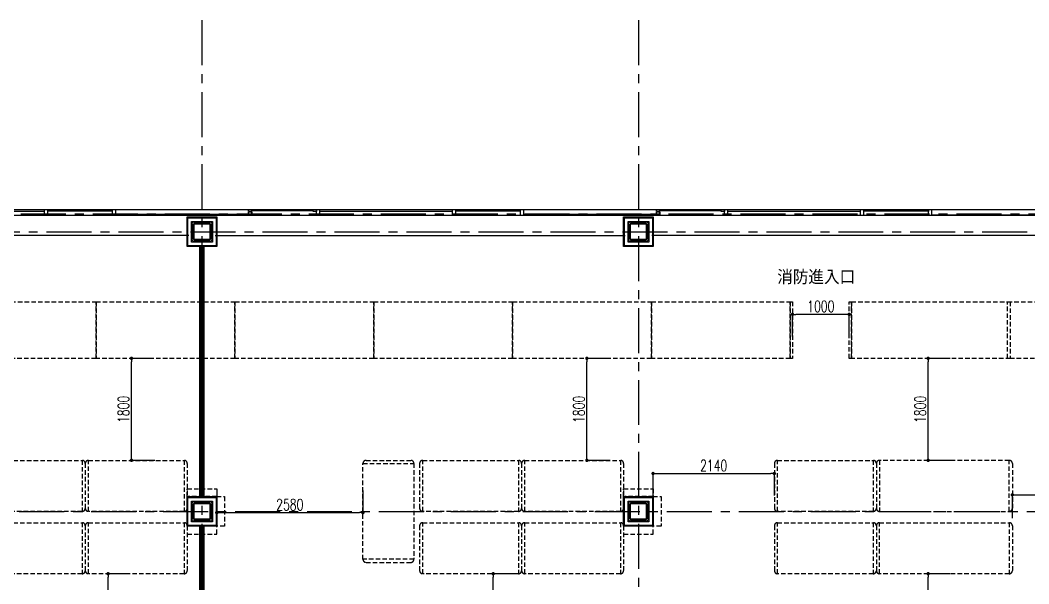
# Model space of a CAD drawing. Extents: x -119186 to 81195, y 1816 to 147180.
# Drawn here: x 46398 to 64196, y 41404 to 51351 of the extents above; entities that cross this region are included whole.
import ezdxf

# ---------------------------------------------------------------- set-up
doc = ezdxf.new("R2010")
doc.units = 0
doc.header["$LTSCALE"] = 12.7
doc.header["$MEASUREMENT"] = 0
doc.header["$PDMODE"] = 1
doc.header["$PDSIZE"] = -2
for name, pattern in [('CENTER', [2, 1.25, -0.25, 0.25, -0.25]), ('HIDDEN2', [0.1875, 0.125, -0.0625]), ('VW-01 短破線', [0.166624, 0.083312, -0.083312])]:
    doc.linetypes.add(name, pattern=pattern)
doc.layers.get('0').update_dxf_attribs({"linetype": 'CONTINUOUS'})
doc.layers.get('DEFPOINTS').update_dxf_attribs({"color": 1, "linetype": 'CONTINUOUS'})
doc.layers.add('15面積表', color=10, linetype='CONTINUOUS', lineweight=5)
for name, color, linetype in [('80_SHELL_TEXT', 7, 'CONTINUOUS'), ('A_寸法', 9, 'CONTINUOUS'), ('A_建築（下図）', 8, 'CONTINUOUS'), ('A_建築（什器）', 8, 'CONTINUOUS'), ('A_建築（新設・仕上げ）', 2, 'CONTINUOUS'), ('A_建築（軽鉄下地）', 8, 'CONTINUOUS'), ('A_通り芯', 8, 'CENTER')]:
    doc.layers.add(name, color=color, linetype=linetype)
doc.styles.add('Dim', font='simplex.shx', dxfattribs={"width": 0.7, "bigfont": 'extfont2.shx'})
doc.styles.get("Standard").update_dxf_attribs({"font": 'txt', "bigfont": 'BIGFONT.SHX'})
doc.dimstyles.new('1-200', dxfattribs={"dimscale": 200, "dimtxt": 3, "dimasz": 1, "dimexe": 1, "dimexo": 1, "dimgap": 1, "dimtad": 1, "dimdec": 0, "dimtxsty": 'Dim', "dimblk": 'DOT', "dimcen": 2.5, "dimadec": 0, "dimazin": 0, "dimtfac": 1, "dimtdec": 0, "dimtix": 1, "dimtmove": 2, "dimatfit": 3, "dimldrblk": '引出線', "dimfxl": 1, "dimlwd": -1, "dimlwe": -1, "dimarcsym": 0})

# ---------------------------------------------------------------- blocks, each defined once
blk = doc.blocks.new('_Dot')
at = {"color": 0, "linetype": 'ByBlock', "lineweight": -2}
blk.add_line((-0.5, 0), (-1, 0), dxfattribs=at)
at = {"color": 0, "linetype": 'ByBlock', "const_width": 0.5}
blk.add_lwpolyline([(-0.25, 0, 1), (0.25, 0, 1)], format="xyb", close=True, dxfattribs=at)
blk = doc.blocks.new('*D144')
at = {"layer": 'A_寸法', "color": 0, "transparency": 16777216}
for p, q in [((48750, 45383), (48361, 45383)), ((48361, 43643), (48361, 45323)), ((48772, 43583), (48361, 43583))]:
    blk.add_line(p, q, dxfattribs=at)
at = {"layer": 'DEFPOINTS', "color": 0, "transparency": 16777216}
for p in [(48361, 45383), (48750, 45383), (48772, 43583)]:
    blk.add_point(p, dxfattribs=at)
at = {"layer": 'A_寸法', "color": 0, "transparency": 16777216, "xscale": 60, "yscale": 60, "zscale": 60}
for p, rotation in [((48361, 45383), 90), ((48361, 43583), 270)]:
    blk.add_blockref('_Dot', p, dxfattribs=dict(at, rotation=rotation))
at = {"layer": 'A_寸法', "color": 0, "transparency": 16777216, "insert": (48221, 44483), "char_height": 200, "attachment_point": 5, "rotation": 90, "style": 'Dim'}
blk.add_mtext('1800', dxfattribs=at)
blk = doc.blocks.new('引出線')
at = {"color": 0, "linetype": 'ByBlock'}
for points in [[(0, 0), (-1.96, -0.4)], [(-1, 0), (0, 0)]]:
    blk.add_lwpolyline(points, dxfattribs=at)
blk = doc.blocks.new('*D145')
at = {"layer": 'A_寸法', "color": 0, "transparency": 16777216}
for p, q in [((56787, 45383), (56398, 45383)), ((56398, 43643), (56398, 45323)), ((56809, 43583), (56398, 43583))]:
    blk.add_line(p, q, dxfattribs=at)
at = {"layer": 'DEFPOINTS', "color": 0, "transparency": 16777216}
for p in [(56398, 45383), (56787, 45383), (56809, 43583)]:
    blk.add_point(p, dxfattribs=at)
at = {"layer": 'A_寸法', "color": 0, "transparency": 16777216, "xscale": 60, "yscale": 60, "zscale": 60}
for p, rotation in [((56398, 45383), 90), ((56398, 43583), 270)]:
    blk.add_blockref('_Dot', p, dxfattribs=dict(at, rotation=rotation))
at = {"layer": 'A_寸法', "color": 0, "transparency": 16777216, "insert": (56258, 44483), "char_height": 200, "attachment_point": 5, "rotation": 90, "style": 'Dim'}
blk.add_mtext('1800', dxfattribs=at)
blk = doc.blocks.new('*D146')
at = {"layer": 'A_寸法', "color": 0, "transparency": 16777216}
for p, q in [((62809, 45383), (62420, 45383)), ((62420, 43643), (62420, 45323)), ((62831, 43583), (62420, 43583))]:
    blk.add_line(p, q, dxfattribs=at)
at = {"layer": 'DEFPOINTS', "color": 0, "transparency": 16777216}
for p in [(62420, 45383), (62809, 45383), (62831, 43583)]:
    blk.add_point(p, dxfattribs=at)
at = {"layer": 'A_寸法', "color": 0, "transparency": 16777216, "xscale": 60, "yscale": 60, "zscale": 60}
for p, rotation in [((62420, 45383), 90), ((62420, 43583), 270)]:
    blk.add_blockref('_Dot', p, dxfattribs=dict(at, rotation=rotation))
at = {"layer": 'A_寸法', "color": 0, "transparency": 16777216, "insert": (62280, 44483), "char_height": 200, "attachment_point": 5, "rotation": 90, "style": 'Dim'}
blk.add_mtext('1800', dxfattribs=at)
blk = doc.blocks.new('*D147')
at = {"layer": 'A_寸法', "color": 0, "transparency": 16777216}
for p, q in [((63906, 42563), (63906, 42974)), ((63966, 42974), (65946, 42974)), ((66006, 42585), (66006, 42974))]:
    blk.add_line(p, q, dxfattribs=at)
at = {"layer": 'DEFPOINTS', "color": 0, "transparency": 16777216}
for p in [(66006, 42974), (63906, 42563), (66006, 42585)]:
    blk.add_point(p, dxfattribs=at)
at = {"layer": 'A_寸法', "color": 0, "transparency": 16777216, "xscale": 60, "yscale": 60, "zscale": 60, "rotation": 180}
blk.add_blockref('_Dot', (63906, 42974), dxfattribs=at)
at = {"layer": 'A_寸法', "color": 0, "transparency": 16777216, "xscale": 60, "yscale": 60, "zscale": 60}
blk.add_blockref('_Dot', (66006, 42974), dxfattribs=at)
at = {"layer": 'A_寸法', "color": 0, "transparency": 16777216, "insert": (64956, 43114), "char_height": 200, "attachment_point": 5, "style": 'Dim'}
blk.add_mtext('2100', dxfattribs=at)
blk = doc.blocks.new('*D136')
at = {"layer": 'A_寸法', "color": 0, "transparency": 16777216}
for p, q in [((62809, 41583), (62420, 41583)), ((62420, 40143), (62420, 41523)), ((62831, 40083), (62420, 40083))]:
    blk.add_line(p, q, dxfattribs=at)
at = {"layer": 'DEFPOINTS', "color": 0, "transparency": 16777216}
for p in [(62420, 41583), (62809, 41583), (62831, 40083)]:
    blk.add_point(p, dxfattribs=at)
at = {"layer": 'A_寸法', "color": 0, "transparency": 16777216, "xscale": 60, "yscale": 60, "zscale": 60}
for p, rotation in [((62420, 41583), 90), ((62420, 40083), 270)]:
    blk.add_blockref('_Dot', p, dxfattribs=dict(at, rotation=rotation))
at = {"layer": 'A_寸法', "color": 0, "transparency": 16777216, "insert": (62280, 40833), "char_height": 200, "attachment_point": 5, "rotation": 90, "style": 'Dim'}
blk.add_mtext('1500', dxfattribs=at)
blk = doc.blocks.new('*D137')
at = {"layer": 'A_寸法', "color": 0, "transparency": 16777216}
for p, q in [((55135, 41583), (54746, 41583)), ((54746, 40143), (54746, 41523)), ((55157, 40083), (54746, 40083))]:
    blk.add_line(p, q, dxfattribs=at)
at = {"layer": 'DEFPOINTS', "color": 0, "transparency": 16777216}
for p in [(54746, 41583), (55135, 41583), (55157, 40083)]:
    blk.add_point(p, dxfattribs=at)
at = {"layer": 'A_寸法', "color": 0, "transparency": 16777216, "xscale": 60, "yscale": 60, "zscale": 60}
for p, rotation in [((54746, 41583), 90), ((54746, 40083), 270)]:
    blk.add_blockref('_Dot', p, dxfattribs=dict(at, rotation=rotation))
at = {"layer": 'A_寸法', "color": 0, "transparency": 16777216, "insert": (54606, 40833), "char_height": 200, "attachment_point": 5, "rotation": 90, "style": 'Dim'}
blk.add_mtext('1500', dxfattribs=at)
blk = doc.blocks.new('*D138')
at = {"layer": 'A_寸法', "color": 0, "transparency": 16777216}
for p, q in [((48338, 41583), (47949, 41583)), ((47949, 40143), (47949, 41523)), ((48360, 40083), (47949, 40083))]:
    blk.add_line(p, q, dxfattribs=at)
at = {"layer": 'DEFPOINTS', "color": 0, "transparency": 16777216}
for p in [(47949, 41583), (48338, 41583), (48360, 40083)]:
    blk.add_point(p, dxfattribs=at)
at = {"layer": 'A_寸法', "color": 0, "transparency": 16777216, "xscale": 60, "yscale": 60, "zscale": 60}
for p, rotation in [((47949, 41583), 90), ((47949, 40083), 270)]:
    blk.add_blockref('_Dot', p, dxfattribs=dict(at, rotation=rotation))
at = {"layer": 'A_寸法', "color": 0, "transparency": 16777216, "insert": (47809, 40833), "char_height": 200, "attachment_point": 5, "rotation": 90, "style": 'Dim'}
blk.add_mtext('1500', dxfattribs=at)
blk = doc.blocks.new('*D119')
at = {"layer": 'A_寸法', "color": 0, "transparency": 16777216}
for p, q in [((49866, 43072), (49866, 42661)), ((52446, 43050), (52446, 42661)), ((49926, 42661), (52386, 42661))]:
    blk.add_line(p, q, dxfattribs=at)
at = {"layer": 'DEFPOINTS', "color": 0, "transparency": 16777216}
for p in [(49866, 43072), (52446, 43050), (52446, 42661)]:
    blk.add_point(p, dxfattribs=at)
at = {"layer": 'A_寸法', "color": 0, "transparency": 16777216, "xscale": 60, "yscale": 60, "zscale": 60, "rotation": 180}
blk.add_blockref('_Dot', (49866, 42661), dxfattribs=at)
at = {"layer": 'A_寸法', "color": 0, "transparency": 16777216, "xscale": 60, "yscale": 60, "zscale": 60}
blk.add_blockref('_Dot', (52446, 42661), dxfattribs=at)
at = {"layer": 'A_寸法', "color": 0, "transparency": 16777216, "insert": (51156, 42801), "char_height": 200, "attachment_point": 5, "style": 'Dim'}
blk.add_mtext('2580', dxfattribs=at)
blk = doc.blocks.new('*D120')
at = {"layer": 'A_寸法', "color": 0, "transparency": 16777216}
for p, q in [((57566, 42940), (57566, 43351)), ((57626, 43351), (59646, 43351)), ((59706, 42962), (59706, 43351))]:
    blk.add_line(p, q, dxfattribs=at)
at = {"layer": 'DEFPOINTS', "color": 0, "transparency": 16777216}
for p in [(59706, 43351), (57566, 42940), (59706, 42962)]:
    blk.add_point(p, dxfattribs=at)
at = {"layer": 'A_寸法', "color": 0, "transparency": 16777216, "xscale": 60, "yscale": 60, "zscale": 60, "rotation": 180}
blk.add_blockref('_Dot', (57566, 43351), dxfattribs=at)
at = {"layer": 'A_寸法', "color": 0, "transparency": 16777216, "xscale": 60, "yscale": 60, "zscale": 60}
blk.add_blockref('_Dot', (59706, 43351), dxfattribs=at)
at = {"layer": 'A_寸法', "color": 0, "transparency": 16777216, "insert": (58636, 43491), "char_height": 200, "attachment_point": 5, "style": 'Dim'}
blk.add_mtext('2140', dxfattribs=at)
blk = doc.blocks.new('*D122')
at = {"layer": 'A_寸法', "color": 0, "transparency": 16777216}
for p, q in [((60026, 45770), (60026, 46159)), ((60966, 46159), (60086, 46159)), ((61026, 45748), (61026, 46159))]:
    blk.add_line(p, q, dxfattribs=at)
at = {"layer": 'DEFPOINTS', "color": 0, "transparency": 16777216}
for p in [(60026, 46159), (60026, 45770), (61026, 45748)]:
    blk.add_point(p, dxfattribs=at)
at = {"layer": 'A_寸法', "color": 0, "transparency": 16777216, "xscale": 60, "yscale": 60, "zscale": 60, "rotation": 180}
blk.add_blockref('_Dot', (60026, 46159), dxfattribs=at)
at = {"layer": 'A_寸法', "color": 0, "transparency": 16777216, "xscale": 60, "yscale": 60, "zscale": 60}
blk.add_blockref('_Dot', (61026, 46159), dxfattribs=at)
at = {"layer": 'A_寸法', "color": 0, "transparency": 16777216, "insert": (60526, 46299), "char_height": 200, "attachment_point": 5, "style": 'Dim'}
blk.add_mtext('1000', dxfattribs=at)

msp = doc.modelspace()

# ---------------------------------------------------------------- linework, layer by layer
at = {"layer": '15面積表', "color": 170, "linetype": 'VW-01 短破線', "lineweight": 50, "ltscale": 200, "transparency": 33554687, "const_width": 100}
for points in [[(49606.16, 47357.64), (49606.16, 42934.64)], [(49606.16, 42422.64), (49606.16, 32434.64)]]:
    msp.add_lwpolyline(points, dxfattribs=at)
at = {"layer": 'A_建築（下図）', "color": 8, "linetype": 'Continuous'}
for p, q in [((67556.16, 48002.64), (19386.16, 48002.64)), ((67556.16, 47902.64), (32486.16, 47902.64)), ((44486.16, 47982.64), (46826.16, 47982.64)), ((46886.16, 48002.64), (46826.16, 48002.64)), ((46826.16, 47902.64), (46826.16, 48002.64)), ((46886.16, 47902.64), (46826.16, 47902.64)), ((46886.16, 47902.64), (46886.16, 48002.64)), ((46886.16, 47902.64), (46886.16, 48002.64)), ((48026.16, 47982.64), (46886.16, 47982.64)), ((48086.16, 48002.64), (48026.16, 48002.64)), ((48026.16, 47902.64), (48026.16, 48002.64)), ((48086.16, 47902.64), (48026.16, 47902.64)), ((48086.16, 47902.64), (48086.16, 48002.64)), ((48086.16, 47902.64), (48086.16, 48002.64)), ((50426.16, 47922.64), (48086.16, 47922.64)), ((50426.16, 47972.64), (50426.16, 48002.64)), ((50486.16, 48002.64), (50426.16, 48002.64)), ((50486.16, 47972.64), (50426.16, 47972.64)), ((50486.16, 47962.64), (50426.16, 47962.64)), ((50426.16, 47902.64), (50426.16, 47962.64)), ((50486.16, 47902.64), (50426.16, 47902.64)), ((50486.16, 47972.64), (50486.16, 48002.64)), ((50486.16, 47972.64), (50486.16, 48002.64)), ((50486.16, 48002.64), (50486.16, 47972.64)), ((51566.16, 47987.64), (50486.16, 47987.64)), ((50486.16, 47902.64), (50486.16, 47962.64)), ((50486.16, 47902.64), (50486.16, 47962.64)), ((50486.16, 47962.64), (50486.16, 47902.64)), ((51566.16, 47972.64), (51566.16, 48002.64)), ((51626.16, 48002.64), (51566.16, 48002.64)), ((51626.16, 47972.64), (51566.16, 47972.64)), ((51686.16, 48002.64), (51626.16, 48002.64)), ((51626.16, 47902.64), (51626.16, 48002.64)), ((51626.16, 47972.64), (51626.16, 48002.64)), ((51626.16, 47972.64), (51626.16, 48002.64)), ((51626.16, 48002.64), (51626.16, 47972.64)), ((51686.16, 47902.64), (51626.16, 47902.64)), ((51686.16, 47902.64), (51686.16, 48002.64)), ((51686.16, 47902.64), (51686.16, 48002.64)), ((51686.16, 47982.64), (54026.16, 47982.64)), ((54086.16, 48002.64), (54026.16, 48002.64)), ((54026.16, 47902.64), (54026.16, 48002.64)), ((54086.16, 47902.64), (54026.16, 47902.64)), ((54086.16, 47902.64), (54086.16, 48002.64)), ((54086.16, 47902.64), (54086.16, 48002.64)), ((55226.16, 47982.64), (54086.16, 47982.64)), ((55286.16, 48002.64), (55226.16, 48002.64)), ((55226.16, 47902.64), (55226.16, 48002.64)), ((55286.16, 47902.64), (55226.16, 47902.64)), ((55286.16, 47902.64), (55286.16, 48002.64)), ((55286.16, 47902.64), (55286.16, 48002.64)), ((57626.16, 47922.64), (55286.16, 47922.64)), ((57626.16, 47972.64), (57626.16, 48002.64)), ((57686.16, 48002.64), (57626.16, 48002.64)), ((57686.16, 47972.64), (57626.16, 47972.64)), ((57686.16, 47962.64), (57626.16, 47962.64)), ((57626.16, 47902.64), (57626.16, 47962.64)), ((57686.16, 47902.64), (57626.16, 47902.64)), ((57686.16, 47972.64), (57686.16, 48002.64)), ((57686.16, 47972.64), (57686.16, 48002.64)), ((57686.16, 48002.64), (57686.16, 47972.64)), ((58766.16, 47987.64), (57686.16, 47987.64)), ((57686.16, 47902.64), (57686.16, 47962.64)), ((57686.16, 47902.64), (57686.16, 47962.64)), ((57686.16, 47962.64), (57686.16, 47902.64)), ((58766.16, 47972.64), (58766.16, 48002.64)), ((58826.16, 48002.64), (58766.16, 48002.64)), ((58826.16, 47972.64), (58766.16, 47972.64)), ((58886.16, 48002.64), (58826.16, 48002.64)), ((58826.16, 47902.64), (58826.16, 48002.64)), ((58826.16, 47972.64), (58826.16, 48002.64)), ((58826.16, 47972.64), (58826.16, 48002.64)), ((58826.16, 48002.64), (58826.16, 47972.64)), ((58886.16, 47902.64), (58826.16, 47902.64)), ((58886.16, 47902.64), (58886.16, 48002.64)), ((58886.16, 47902.64), (58886.16, 48002.64)), ((58886.16, 47982.64), (61226.16, 47982.64)), ((61286.16, 48002.64), (61226.16, 48002.64)), ((61226.16, 47902.64), (61226.16, 48002.64)), ((61286.16, 47902.64), (61226.16, 47902.64)), ((61286.16, 47902.64), (61286.16, 48002.64)), ((61286.16, 47902.64), (61286.16, 48002.64)), ((62426.16, 47982.64), (61286.16, 47982.64)), ((62486.16, 48002.64), (62426.16, 48002.64)), ((62426.16, 47902.64), (62426.16, 48002.64)), ((62426.16, 47972.64), (62426.16, 48002.64)), ((62426.16, 47972.64), (62426.16, 48002.64)), ((62426.16, 48002.64), (62426.16, 47972.64)), ((62486.16, 47902.64), (62426.16, 47902.64)), ((62486.16, 47902.64), (62486.16, 48002.64)), ((62486.16, 47902.64), (62486.16, 48002.64)), ((64826.16, 47912.64), (62486.16, 47912.64)), ((49456.16, 47750.64), (49473.16, 47767.64)), ((49456.16, 47484.64), (49456.16, 47750.64)), ((49468.16, 47750.64), (49473.16, 47755.64)), ((49468.16, 47484.64), (49468.16, 47750.64)), ((49473.16, 47767.64), (49739.16, 47767.64)), ((49473.16, 47755.64), (49739.16, 47755.64)), ((49739.16, 47767.64), (49756.16, 47750.64)), ((49739.16, 47755.64), (49744.16, 47750.64)), ((49744.16, 47750.64), (49744.16, 47484.64)), ((49756.16, 47750.64), (49756.16, 47484.64)), ((57156.16, 47750.64), (57173.16, 47767.64)), ((57156.16, 47484.64), (57156.16, 47750.64)), ((57168.16, 47750.64), (57173.16, 47755.64)), ((57168.16, 47484.64), (57168.16, 47750.64)), ((57173.16, 47767.64), (57439.16, 47767.64)), ((57173.16, 47755.64), (57439.16, 47755.64)), ((57439.16, 47767.64), (57456.16, 47750.64)), ((57439.16, 47755.64), (57444.16, 47750.64)), ((57444.16, 47750.64), (57444.16, 47484.64)), ((57456.16, 47750.64), (57456.16, 47484.64)), ((49371.16, 47552.64), (39641.16, 47552.64)), ((49841.16, 47552.64), (57071.16, 47552.64)), ((67206.16, 47552.64), (57541.16, 47552.64)), ((49473.16, 47467.64), (49456.16, 47484.64)), ((49473.16, 47479.64), (49468.16, 47484.64)), ((49739.16, 47479.64), (49473.16, 47479.64)), ((49739.16, 47467.64), (49473.16, 47467.64)), ((49756.16, 47484.64), (49739.16, 47467.64)), ((49744.16, 47484.64), (49739.16, 47479.64)), ((49739.16, 47479.64), (49739.16, 47479.64)), ((49739.16, 47467.64), (49739.16, 47467.64)), ((57173.16, 47467.64), (57156.16, 47484.64)), ((57173.16, 47479.64), (57168.16, 47484.64)), ((57439.16, 47479.64), (57173.16, 47479.64)), ((57439.16, 47467.64), (57173.16, 47467.64)), ((57456.16, 47484.64), (57439.16, 47467.64)), ((57444.16, 47484.64), (57439.16, 47479.64)), ((57439.16, 47479.64), (57439.16, 47479.64)), ((57439.16, 47467.64), (57439.16, 47467.64))]:
    msp.add_line(p, q, dxfattribs=at)
at = {"layer": 'A_建築（下図）', "color": 8}
for p, q in [((49431.16, 47767.64), (49456.16, 47792.64)), ((49431.16, 47467.64), (49431.16, 47767.64)), ((49456.16, 47792.64), (49756.16, 47792.64)), ((49456.16, 47792.64), (49456.16, 47792.64)), ((49756.16, 47792.64), (49781.16, 47767.64)), ((49781.16, 47767.64), (49781.16, 47467.64)), ((57131.16, 47767.64), (57156.16, 47792.64)), ((57131.16, 47467.64), (57131.16, 47767.64)), ((57156.16, 47792.64), (57456.16, 47792.64)), ((57156.16, 47792.64), (57156.16, 47792.64)), ((57456.16, 47792.64), (57481.16, 47767.64)), ((57481.16, 47767.64), (57481.16, 47467.64)), ((49456.16, 47442.64), (49431.16, 47467.64)), ((49756.16, 47442.64), (49456.16, 47442.64)), ((49781.16, 47467.64), (49756.16, 47442.64)), ((57156.16, 47442.64), (57131.16, 47467.64)), ((57456.16, 47442.64), (57156.16, 47442.64)), ((57481.16, 47467.64), (57456.16, 47442.64))]:
    msp.add_line(p, q, dxfattribs=at)
at = {"layer": 'A_建築（下図）', "color": 8, "flags": 128}
for points in [[(49456.16, 42857.64), (49756.16, 42857.64), (49781.16, 42832.64), (49781.16, 42532.64), (49756.16, 42507.64), (49456.16, 42507.64), (49431.16, 42532.64), (49431.16, 42832.64), (49456.16, 42857.64)], [(57156.16, 42857.64), (57456.16, 42857.64), (57481.16, 42832.64), (57481.16, 42532.64), (57456.16, 42507.64), (57156.16, 42507.64), (57131.16, 42532.64), (57131.16, 42832.64), (57156.16, 42857.64)]]:
    msp.add_lwpolyline(points, close=True, dxfattribs=at)
at = {"layer": 'A_建築（下図）', "color": 8, "linetype": 'Continuous', "flags": 128}
for points in [[(49739.16, 42532.64), (49473.16, 42532.64), (49456.16, 42549.64), (49456.16, 42815.64), (49473.16, 42832.64), (49739.16, 42832.64), (49756.16, 42815.64), (49756.16, 42549.64), (49739.16, 42532.64)], [(49739.16, 42544.64), (49473.16, 42544.64), (49468.16, 42549.64), (49468.16, 42815.64), (49473.16, 42820.64), (49739.16, 42820.64), (49744.16, 42815.64), (49744.16, 42549.64), (49739.16, 42544.64)], [(57439.16, 42532.64), (57173.16, 42532.64), (57156.16, 42549.64), (57156.16, 42815.64), (57173.16, 42832.64), (57439.16, 42832.64), (57456.16, 42815.64), (57456.16, 42549.64), (57439.16, 42532.64)], [(57439.16, 42544.64), (57173.16, 42544.64), (57168.16, 42549.64), (57168.16, 42815.64), (57173.16, 42820.64), (57439.16, 42820.64), (57444.16, 42815.64), (57444.16, 42549.64), (57439.16, 42544.64)]]:
    msp.add_lwpolyline(points, close=True, dxfattribs=at)
at = {"layer": 'A_建築（什器）', "color": 8, "linetype": 'HIDDEN2', "ltscale": 50}
for p, q in [((47546.14, 43527.64), (47546.14, 42737.64)), ((47546.14, 43527.64), (47546.14, 42737.64)), ((49346.14, 43527.64), (49346.14, 42737.64)), ((52501.14, 43582.64), (53291.14, 43582.64)), ((53446.14, 43527.64), (53446.14, 42737.64)), ((55246.14, 43527.64), (55246.14, 42737.64)), ((55246.14, 43527.64), (55246.14, 42737.64)), ((57046.14, 43527.64), (57046.14, 42737.64)), ((59706.16, 43527.64), (59706.16, 42737.64)), ((61506.16, 43527.64), (61506.16, 42737.64)), ((61506.16, 43527.64), (61506.16, 42737.64)), ((63906.16, 43527.64), (63906.16, 42737.64)), ((47546.14, 42427.64), (47546.14, 41637.64)), ((47546.14, 42427.64), (47546.14, 41637.64)), ((49346.14, 42427.64), (49346.14, 41637.64)), ((53446.14, 42427.64), (53446.14, 41637.64)), ((55246.14, 42427.64), (55246.14, 41637.64)), ((55246.14, 42427.64), (55246.14, 41637.64)), ((57046.14, 42427.64), (57046.14, 41637.64)), ((59706.16, 42427.64), (59706.16, 41637.64)), ((61506.16, 42427.64), (61506.16, 41637.64)), ((61506.16, 42427.64), (61506.16, 41637.64)), ((63906.16, 42427.64), (63906.16, 41637.64)), ((52501.14, 41782.64), (53291.14, 41782.64))]:
    msp.add_line(p, q, dxfattribs=at)
for points in [[(45286.11, 46382.69), (47736.11, 46382.69), (47736.11, 45382.69), (45286.11, 45382.69)], [(47736.11, 46382.69), (50186.11, 46382.69), (50186.11, 45382.69), (47736.11, 45382.69)], [(50186.11, 46382.69), (52636.11, 46382.69), (52636.11, 45382.69), (50186.11, 45382.69)], [(52636.11, 46382.69), (55086.11, 46382.69), (55086.11, 45382.69), (52636.11, 45382.69)], [(55086.11, 46382.69), (57536.11, 46382.69), (57536.11, 45382.69), (55086.11, 45382.69)], [(57536.11, 46382.69), (59986.11, 46382.69), (59986.11, 45382.69), (57536.11, 45382.69)], [(59986.11, 46382.69), (60026.11, 46382.69), (60026.11, 45382.69), (59986.11, 45382.69)], [(61026.11, 46382.69), (61066.11, 46382.69), (61066.11, 45382.69), (61026.11, 45382.69)], [(61066.11, 46382.69), (63867.07, 46382.69), (63867.07, 45382.69), (61066.11, 45382.69)], [(63821.11, 46382.69), (65966.11, 46382.69), (65966.11, 45382.69), (63821.11, 45382.69)], [(45801.14, 43582.64), (47491.14, 43582.64), (47491.14, 42682.64), (45801.14, 42682.64)], [(47601.14, 43582.64), (49291.14, 43582.64), (49291.14, 42682.64), (47601.14, 42682.64)], [(52446.14, 41837.64), (52446.14, 43527.64), (53346.14, 43527.64), (53346.14, 41837.64)], [(53501.14, 43582.64), (55191.14, 43582.64), (55191.14, 42682.64), (53501.14, 42682.64)], [(55301.14, 43582.64), (56991.14, 43582.64), (56991.14, 42682.64), (55301.14, 42682.64)], [(59761.16, 43582.64), (61451.16, 43582.64), (61451.16, 42682.64), (59761.16, 42682.64)], [(61561.16, 42682.64), (63851.16, 42682.64), (63851.16, 43582.64), (61561.16, 43582.64)], [(49346.14, 43082.63), (49866.13, 43082.63), (49866.13, 42942.63), (49346.14, 42942.63)], [(57046.14, 43082.63), (57566.13, 43082.63), (57566.13, 42942.63), (57046.14, 42942.63)], [(49866.13, 42942.63), (50006.13, 42942.63), (50006.13, 42422.64), (49866.13, 42422.64)], [(57706.13, 42422.64), (57566.13, 42422.64), (57566.13, 42942.64), (57706.13, 42942.64)], [(45801.14, 42482.64), (47491.14, 42482.64), (47491.14, 41582.64), (45801.14, 41582.64)], [(47601.14, 42482.64), (49291.14, 42482.64), (49291.14, 41582.64), (47601.14, 41582.64)], [(49866.13, 42422.64), (49346.14, 42422.64), (49346.14, 42282.64), (49866.13, 42282.64)], [(53501.14, 42482.64), (55191.14, 42482.64), (55191.14, 41582.64), (53501.14, 41582.64)], [(55301.14, 42482.64), (56991.14, 42482.64), (56991.14, 41582.64), (55301.14, 41582.64)], [(57566.13, 42422.64), (57046.14, 42422.64), (57046.14, 42282.64), (57566.13, 42282.64)], [(61451.16, 41582.64), (59761.16, 41582.64), (59761.16, 42482.64), (61451.16, 42482.64)], [(61561.16, 42482.64), (63851.16, 42482.64), (63851.16, 41582.64), (61561.16, 41582.64)]]:
    msp.add_lwpolyline(points, close=True, dxfattribs=at)
for centre, start, end in [((47491.14, 43527.64), 0, 90), ((47601.14, 43527.64), 90, 180), ((49291.14, 43527.64), 0, 90), ((52501.14, 43527.64), 90, 180), ((53291.14, 43527.64), 0, 90), ((53501.14, 43527.64), 90, 180), ((55191.14, 43527.64), 0, 90), ((55301.14, 43527.64), 90, 180), ((56991.14, 43527.64), 0, 90), ((59761.16, 43527.64), 90, 180), ((61451.16, 43527.64), 0, 90), ((61561.16, 43527.64), 90, 180), ((63851.16, 43527.64), 0, 90), ((47491.14, 42737.64), 270, 0), ((47601.14, 42737.64), 180, 270), ((49291.14, 42737.64), 270, 0), ((53501.14, 42737.64), 180, 270), ((55191.14, 42737.64), 270, 0), ((55301.14, 42737.64), 180, 270), ((56991.14, 42737.64), 270, 0), ((59761.16, 42737.64), 180, 270), ((61451.16, 42737.64), 270, 0), ((61561.16, 42737.64), 180, 270), ((63851.16, 42737.64), 270, 0), ((47491.14, 42427.64), 0, 90), ((47601.14, 42427.64), 90, 180), ((49291.14, 42427.64), 0, 90), ((53501.14, 42427.64), 90, 180), ((55191.14, 42427.64), 0, 90), ((55301.14, 42427.64), 90, 180), ((56991.14, 42427.64), 0, 90), ((59761.16, 42427.64), 90, 180), ((61451.16, 42427.64), 0, 90), ((61561.16, 42427.64), 90, 180), ((63851.16, 42427.64), 0, 90), ((52501.14, 41837.64), 180, 270), ((53291.14, 41837.64), 270, 0), ((47491.14, 41637.64), 270, 0), ((47601.14, 41637.64), 180, 270), ((49291.14, 41637.64), 270, 0), ((53501.14, 41637.64), 180, 270), ((55191.14, 41637.64), 270, 0), ((55301.14, 41637.64), 180, 270), ((56991.14, 41637.64), 270, 0), ((59761.16, 41637.64), 180, 270), ((61451.16, 41637.64), 270, 0), ((61561.16, 41637.64), 180, 270), ((63851.16, 41637.64), 270, 0)]:
    msp.add_arc(centre, 55, start, end, dxfattribs=at)
at = {"layer": 'A_建築（新設・仕上げ）', "color": 2}
for points in [[(49346.16, 47877.64), (49866.16, 47877.64), (49866.16, 47357.64), (49346.16, 47357.64)], [(49358.66, 47865.14), (49853.66, 47865.14), (49853.66, 47370.14), (49358.66, 47370.14)], [(57046.16, 47877.64), (57566.16, 47877.64), (57566.16, 47357.64), (57046.16, 47357.64)], [(57058.66, 47865.14), (57553.66, 47865.14), (57553.66, 47370.14), (57058.66, 47370.14)], [(49346.16, 42942.64), (49866.16, 42942.64), (49866.16, 42422.64), (49346.16, 42422.64)], [(49358.66, 42930.14), (49853.66, 42930.14), (49853.66, 42435.14), (49358.66, 42435.14)], [(57046.16, 42942.64), (57566.16, 42942.64), (57566.16, 42422.64), (57046.16, 42422.64)], [(57058.66, 42930.14), (57553.66, 42930.14), (57553.66, 42435.14), (57058.66, 42435.14)]]:
    msp.add_lwpolyline(points, close=True, dxfattribs=at)
at = {"layer": 'A_建築（軽鉄下地）'}
for points in [[(49423.66, 47800.14), (49788.66, 47800.14), (49788.66, 47435.14), (49423.66, 47435.14)], [(57123.66, 47800.14), (57488.66, 47800.14), (57488.66, 47435.14), (57123.66, 47435.14)], [(49423.66, 42865.14), (49788.66, 42865.14), (49788.66, 42500.14), (49423.66, 42500.14)], [(57123.66, 42865.14), (57488.66, 42865.14), (57488.66, 42500.14), (57123.66, 42500.14)]]:
    msp.add_lwpolyline(points, close=True, dxfattribs=at)
at = {"layer": 'A_通り芯', "color": 8, "ltscale": 50}
for p, q in [((49606.16, 51351.05), (49606.16, 14056.3)), ((57306.16, 51351.05), (57306.16, 14056.3)), ((15930.05, 47932.64), (73064.91, 47932.64)), ((17655.05, 47617.64), (73064.91, 47617.64)), ((15899.26, 42682.64), (73034.11, 42682.64))]:
    msp.add_line(p, q, dxfattribs=at)

# ---------------------------------------------------------------- texts
at = {"layer": '80_SHELL_TEXT', "color": 0}
msp.add_text('消防進入口', height=250, dxfattribs=at).set_placement((59756.81, 46690.13))

# ---------------------------------------------------------------- dimensions: what is measured, and where the dimension line sits
at = {"layer": 'A_寸法', "color": 8}
for base, p1, p2, angle, picture, middle in [((60026.11, 46159.06), (61026.11, 45747.83), (60026.11, 45769.99), 180, '*D122', (60526.11, 46299.06)), ((48360.89, 45382.79), (48772.12, 43583.12), (48749.97, 45382.79), 90, '*D144', (48220.89, 44482.95)), ((56397.52, 45382.79), (56808.75, 43583.12), (56786.59, 45382.79), 90, '*D145', (56257.52, 44482.95)), ((62420.24, 45382.79), (62831.47, 43583.12), (62809.32, 45382.79), 90, '*D146', (62280.24, 44482.95)), ((47948.7, 41582.64), (48359.93, 40082.74), (48337.77, 41582.64), 90, '*D138', (47808.7, 40832.69)), ((54745.96, 41582.64), (55157.19, 40082.74), (55135.03, 41582.64), 90, '*D137', (54605.96, 40832.69)), ((62420.24, 41582.64), (62831.47, 40082.74), (62809.32, 41582.64), 90, '*D136', (62280.24, 40832.69))]:
    dim = msp.add_linear_dim(base=base, p1=p1, p2=p2, angle=angle, dimstyle='1-200', override={"dimtxt": 1, "dimasz": 0.3, "dimexe": 0, "dimexo": 0, "dimgap": 0.2}, dxfattribs=at)
    dim.commit()
    dim.dimension.update_dxf_attribs({"geometry": picture, "text_midpoint": middle})
for base, p1, p2, picture, middle in [((59706.16, 43351.39), (57566.13, 42940.15), (59706.16, 42962.31), '*D120', (58636.15, 43491.39)), ((66006.11, 42974.09), (63906.16, 42562.86), (66006.11, 42585.01), '*D147', (64956.13, 43114.09)), ((52446.14, 42661.17), (49866.13, 43072.41), (52446.14, 43050.25), '*D119', (51156.14, 42801.17))]:
    dim = msp.add_linear_dim(base=base, p1=p1, p2=p2, dimstyle='1-200', override={"dimtxt": 1, "dimasz": 0.3, "dimexe": 0, "dimexo": 0, "dimgap": 0.2}, dxfattribs=at)
    dim.commit()
    dim.dimension.update_dxf_attribs({"geometry": picture, "text_midpoint": middle})

doc.saveas('drawing.dxf')
